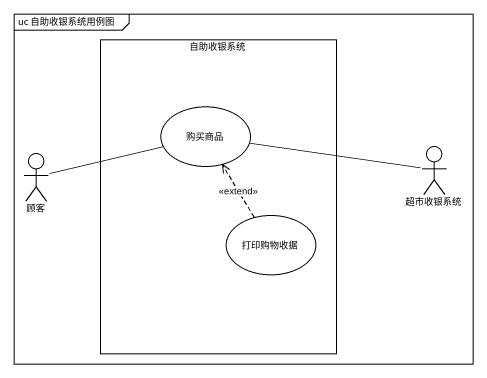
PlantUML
@startuml
mainframe uc 自助收银系统用例图
rectangle 自助收银系统 {
  usecase 购买商品
  usecase 打印购物收据
}
actor 顾客
actor 超市收银系统
购买商品 -right- 超市收银系统
顾客 -right- 购买商品
打印购物收据 .up.> 购买商品 : <<extend>>
@enduml
